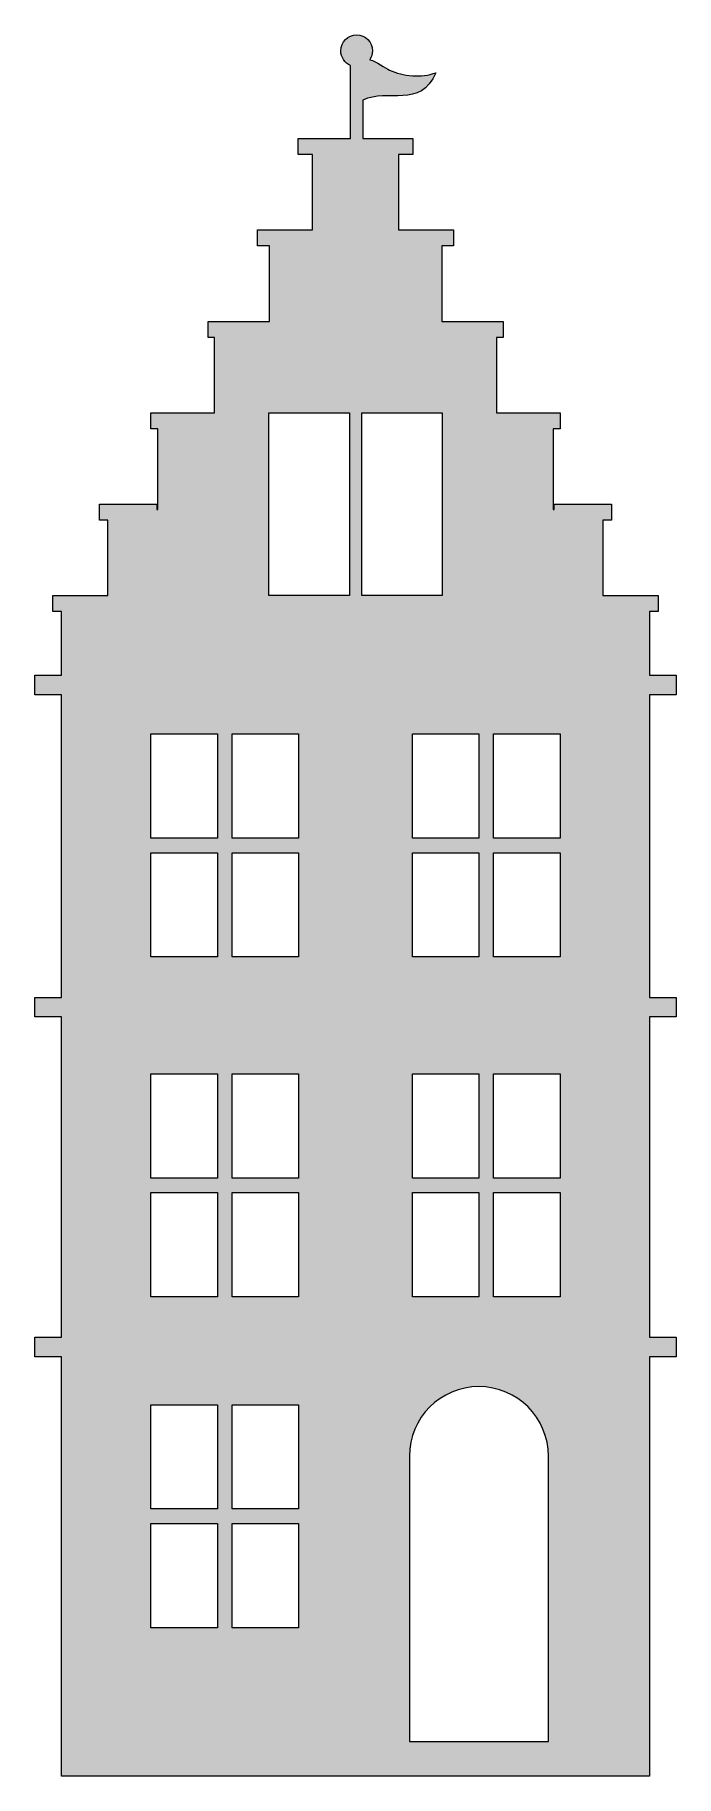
# Model space of a CAD drawing. Header units: inches. Extents: x 0 to 37, y 0 to 102.
import ezdxf

# ---------------------------------------------------------------- set-up
doc = ezdxf.new("R2010")
doc.units = ezdxf.units.IN
doc.header["$MEASUREMENT"] = 0
doc.layers.add('Layer 1', color=7, linetype='Continuous')

msp = doc.modelspace()

# ---------------------------------------------------------------- hatches: boundary and pattern name
at = {"layer": 'Layer 1', "true_color": 0x716558}
h = msp.add_hatch(color=251, dxfattribs=at)
h.dxf.hatch_style = 2
edge = h.paths.add_edge_path()
edge.add_spline(control_points=[(35.88, 67.95), (35.88, 67.95), (36.38, 67.95), (36.38, 67.95), (36.38, 67.95), (36.38, 68.88), (36.38, 68.88), (36.38, 68.88), (33.16, 68.88), (33.16, 68.88), (33.16, 68.88), (33.16, 73.29), (33.16, 73.29), (33.16, 73.29), (33.66, 73.29), (33.66, 73.29), (33.66, 73.29), (33.66, 74.22), (33.66, 74.22), (33.66, 74.22), (30.32, 74.22), (30.32, 74.22), (30.32, 74.22), (30.32, 73.91), (30.32, 73.91), (30.32, 73.91), (30.25, 73.91), (30.25, 73.91), (30.25, 73.91), (30.25, 78.62), (30.25, 78.62), (30.25, 78.62), (30.67, 78.62), (30.67, 78.62), (30.67, 78.62), (30.67, 79.55), (30.67, 79.55), (30.67, 79.55), (26.95, 79.55), (26.95, 79.55), (26.95, 79.55), (26.95, 83.95), (26.95, 83.95), (26.95, 83.95), (27.33, 83.95), (27.33, 83.95), (27.33, 83.95), (27.33, 84.88), (27.33, 84.88), (27.33, 84.88), (23.75, 84.88), (23.75, 84.88), (23.75, 84.88), (23.75, 89.29), (23.75, 89.29), (23.75, 89.29), (24.44, 89.29), (24.44, 89.29), (24.44, 89.29), (24.44, 90.22), (24.44, 90.22), (24.44, 90.22), (21.23, 90.22), (21.23, 90.22), (21.23, 90.22), (21.23, 94.62), (21.23, 94.62), (21.23, 94.62), (22.07, 94.62), (22.07, 94.62), (22.07, 94.62), (22.07, 95.55), (22.07, 95.55), (22.07, 95.55), (19.15, 95.55), (19.15, 95.55), (19.15, 95.55), (19.15, 97.78), (19.15, 97.78), (20.58, 98.51), (22.53, 97.24), (23.4, 99.39), (22.59, 99.07), (21.47, 99.17), (20.71, 99.54), (20.43, 99.67), (19.97, 100.03), (19.55, 100.15), (19.65, 100.3), (19.71, 100.48), (19.71, 100.67), (19.71, 101.18), (19.3, 101.6), (18.78, 101.6), (18.27, 101.6), (17.86, 101.18), (17.86, 100.67), (17.86, 100.29), (18.09, 99.96), (18.42, 99.81), (18.42, 99.81), (18.42, 95.55), (18.42, 95.55), (18.42, 95.55), (15.37, 95.55), (15.37, 95.55), (15.37, 95.55), (15.37, 94.62), (15.37, 94.62), (15.37, 94.62), (16.2, 94.62), (16.2, 94.62), (16.2, 94.62), (16.2, 90.22), (16.2, 90.22), (16.2, 90.22), (13, 90.22), (13, 90.22), (13, 90.22), (13, 89.29), (13, 89.29), (13, 89.29), (13.69, 89.29), (13.69, 89.29), (13.69, 89.29), (13.69, 84.88), (13.69, 84.88), (13.69, 84.88), (10.11, 84.88), (10.11, 84.88), (10.11, 84.88), (10.11, 83.95), (10.11, 83.95), (10.11, 83.95), (10.49, 83.95), (10.49, 83.95), (10.49, 83.95), (10.49, 79.55), (10.49, 79.55), (10.49, 79.55), (6.77, 79.55), (6.77, 79.55), (6.77, 79.55), (6.77, 78.62), (6.77, 78.62), (6.77, 78.62), (7.18, 78.62), (7.18, 78.62), (7.18, 78.62), (7.18, 73.91), (7.18, 73.91), (7.18, 73.91), (7.12, 73.91), (7.12, 73.91), (7.12, 73.91), (7.12, 74.22), (7.12, 74.22), (7.12, 74.22), (3.78, 74.22), (3.78, 74.22), (3.78, 74.22), (3.78, 73.29), (3.78, 73.29), (3.78, 73.29), (4.27, 73.29), (4.27, 73.29), (4.27, 73.29), (4.27, 68.88), (4.27, 68.88), (4.27, 68.88), (1.05, 68.88), (1.05, 68.88), (1.05, 68.88), (1.05, 67.95), (1.05, 67.95), (1.05, 67.95), (1.55, 67.95), (1.55, 67.95), (1.55, 67.95), (1.55, 64.23), (1.55, 64.23), (1.55, 64.23), (0, 64.23), (0, 64.23), (0, 64.23), (0, 63.1), (0, 63.1), (0, 63.1), (1.55, 63.1), (1.55, 63.1), (1.55, 63.1), (1.55, 45.44), (1.55, 45.44), (1.55, 45.44), (0, 45.44), (0, 45.44), (0, 45.44), (0, 44.3), (0, 44.3), (0, 44.3), (1.55, 44.3), (1.55, 44.3), (1.55, 44.3), (1.55, 25.61), (1.55, 25.61), (1.55, 25.61), (0, 25.61), (0, 25.61), (0, 25.61), (0, 24.47), (0, 24.47), (0, 24.47), (1.55, 24.47), (1.55, 24.47), (1.55, 24.47), (1.55, 0), (1.55, 0), (1.55, 0), (35.88, 0), (35.88, 0), (35.88, 0), (35.88, 24.47), (35.88, 24.47), (35.88, 24.47), (37.44, 24.47), (37.44, 24.47), (37.44, 24.47), (37.44, 25.61), (37.44, 25.61), (37.44, 25.61), (35.88, 25.61), (35.88, 25.61), (35.88, 25.61), (35.88, 44.3), (35.88, 44.3), (35.88, 44.3), (37.44, 44.3), (37.44, 44.3), (37.44, 44.3), (37.44, 45.44), (37.44, 45.44), (37.44, 45.44), (35.88, 45.44), (35.88, 45.44), (35.88, 45.44), (35.88, 63.1), (35.88, 63.1), (35.88, 63.1), (37.44, 63.1), (37.44, 63.1), (37.44, 63.1), (37.44, 64.23), (37.44, 64.23), (37.44, 64.23), (35.88, 64.23), (35.88, 64.23), (35.88, 64.23), (35.88, 67.95), (35.88, 67.95)], knot_values=[0, 0, 0, 0, 1, 1, 1, 2, 2, 2, 3, 3, 3, 4, 4, 4, 5, 5, 5, 6, 6, 6, 7, 7, 7, 8, 8, 8, 9, 9, 9, 10, 10, 10, 11, 11, 11, 12, 12, 12, 13, 13, 13, 14, 14, 14, 15, 15, 15, 16, 16, 16, 17, 17, 17, 18, 18, 18, 19, 19, 19, 20, 20, 20, 21, 21, 21, 22, 22, 22, 23, 23, 23, 24, 24, 24, 25, 25, 25, 26, 26, 26, 27, 27, 27, 28, 28, 28, 29, 29, 29, 30, 30, 30, 31, 31, 31, 32, 32, 32, 33, 33, 33, 34, 34, 34, 35, 35, 35, 36, 36, 36, 37, 37, 37, 38, 38, 38, 39, 39, 39, 40, 40, 40, 41, 41, 41, 42, 42, 42, 43, 43, 43, 44, 44, 44, 45, 45, 45, 46, 46, 46, 47, 47, 47, 48, 48, 48, 49, 49, 49, 50, 50, 50, 51, 51, 51, 52, 52, 52, 53, 53, 53, 54, 54, 54, 55, 55, 55, 56, 56, 56, 57, 57, 57, 58, 58, 58, 59, 59, 59, 60, 60, 60, 61, 61, 61, 62, 62, 62, 63, 63, 63, 64, 64, 64, 65, 65, 65, 66, 66, 66, 67, 67, 67, 68, 68, 68, 69, 69, 69, 70, 70, 70, 71, 71, 71, 72, 72, 72, 73, 73, 73, 74, 74, 74, 75, 75, 75, 76, 76, 76, 77, 77, 77, 78, 78, 78, 79, 79, 79, 80, 80, 80, 81, 81, 81, 82, 82, 82, 83, 83, 83, 84, 84, 84, 85, 85, 85, 86, 86, 86, 86], degree=3, periodic=1)
h.paths.add_polyline_path([(23.78, 79.55), (23.78, 68.88), (19.08, 68.88), (19.08, 79.55)])
h.paths.add_polyline_path([(18.36, 68.88), (13.65, 68.88), (13.65, 79.55), (18.36, 79.55)])
h.paths.add_polyline_path([(15.4, 15.59), (11.52, 15.59), (11.52, 21.67), (15.4, 21.67)])
h.paths.add_polyline_path([(10.66, 15.59), (6.78, 15.59), (6.78, 21.67), (10.66, 21.67)])
h.paths.add_polyline_path([(6.78, 14.74), (10.66, 14.74), (10.66, 8.66), (6.78, 8.66)])
h.paths.add_polyline_path([(11.52, 8.66), (11.52, 14.74), (15.4, 14.74), (15.4, 8.66)])
edge = h.paths.add_edge_path()
edge.add_spline(control_points=[(29.98, 2.03), (29.98, 2.03), (21.86, 2.03), (21.86, 2.03), (21.86, 2.03), (21.86, 18.67), (21.86, 18.67), (21.86, 20.91), (23.68, 22.73), (25.92, 22.73), (28.16, 22.73), (29.98, 20.91), (29.98, 18.67), (29.98, 18.67), (29.98, 2.03), (29.98, 2.03)], knot_values=[0, 0, 0, 0, 1, 1, 1, 2, 2, 2, 3, 3, 3, 4, 4, 4, 5, 5, 5, 5], degree=3, periodic=1)
h.paths.add_polyline_path([(30.66, 34.9), (26.77, 34.9), (26.77, 40.98), (30.66, 40.98)])
h.paths.add_polyline_path([(25.92, 34.9), (22.04, 34.9), (22.04, 40.98), (25.92, 40.98)])
h.paths.add_polyline_path([(22.04, 34.05), (25.92, 34.05), (25.92, 27.97), (22.04, 27.97)])
h.paths.add_polyline_path([(26.77, 34.05), (30.66, 34.05), (30.66, 27.97), (26.77, 27.97)])
h.paths.add_polyline_path([(15.4, 34.9), (11.52, 34.9), (11.52, 40.98), (15.4, 40.98)])
h.paths.add_polyline_path([(10.66, 34.9), (6.78, 34.9), (6.78, 40.98), (10.66, 40.98)])
h.paths.add_polyline_path([(6.78, 34.05), (10.66, 34.05), (10.66, 27.97), (6.78, 27.97)])
h.paths.add_polyline_path([(11.52, 34.05), (15.4, 34.05), (15.4, 27.97), (11.52, 27.97)])
h.paths.add_polyline_path([(30.66, 54.73), (26.77, 54.73), (26.77, 60.81), (30.66, 60.81)])
h.paths.add_polyline_path([(25.92, 54.73), (22.04, 54.73), (22.04, 60.81), (25.92, 60.81)])
h.paths.add_polyline_path([(22.04, 53.88), (25.92, 53.88), (25.92, 47.8), (22.04, 47.8)])
h.paths.add_polyline_path([(26.77, 53.88), (30.66, 53.88), (30.66, 47.8), (26.77, 47.8)])
h.paths.add_polyline_path([(15.4, 54.73), (11.52, 54.73), (11.52, 60.81), (15.4, 60.81)])
h.paths.add_polyline_path([(10.66, 54.73), (6.78, 54.73), (6.78, 60.81), (10.66, 60.81)])
h.paths.add_polyline_path([(6.78, 53.88), (10.66, 53.88), (10.66, 47.8), (6.78, 47.8)])
h.paths.add_polyline_path([(11.52, 53.88), (15.4, 53.88), (15.4, 47.8), (11.52, 47.8)])

# ---------------------------------------------------------------- linework, layer by layer
at = {"layer": 'Layer 1', "lineweight": 0}
for points in [[(18.36, 68.88), (13.65, 68.88), (13.65, 79.55), (18.36, 79.55), (18.36, 68.88)], [(23.78, 79.55), (23.78, 68.88), (19.08, 68.88), (19.08, 79.55), (23.78, 79.55)], [(10.66, 54.73), (6.78, 54.73), (6.78, 60.81), (10.66, 60.81), (10.66, 54.73)], [(15.4, 54.73), (11.52, 54.73), (11.52, 60.81), (15.4, 60.81), (15.4, 54.73)], [(25.92, 54.73), (22.04, 54.73), (22.04, 60.81), (25.92, 60.81), (25.92, 54.73)], [(30.66, 54.73), (26.77, 54.73), (26.77, 60.81), (30.66, 60.81), (30.66, 54.73)], [(6.78, 53.88), (10.66, 53.88), (10.66, 47.8), (6.78, 47.8), (6.78, 53.88)], [(11.52, 53.88), (15.4, 53.88), (15.4, 47.8), (11.52, 47.8), (11.52, 53.88)], [(22.04, 53.88), (25.92, 53.88), (25.92, 47.8), (22.04, 47.8), (22.04, 53.88)], [(26.77, 53.88), (30.66, 53.88), (30.66, 47.8), (26.77, 47.8), (26.77, 53.88)], [(10.66, 34.9), (6.78, 34.9), (6.78, 40.98), (10.66, 40.98), (10.66, 34.9)], [(15.4, 34.9), (11.52, 34.9), (11.52, 40.98), (15.4, 40.98), (15.4, 34.9)], [(25.92, 34.9), (22.04, 34.9), (22.04, 40.98), (25.92, 40.98), (25.92, 34.9)], [(30.66, 34.9), (26.77, 34.9), (26.77, 40.98), (30.66, 40.98), (30.66, 34.9)], [(6.78, 34.05), (10.66, 34.05), (10.66, 27.97), (6.78, 27.97), (6.78, 34.05)], [(11.52, 34.05), (15.4, 34.05), (15.4, 27.97), (11.52, 27.97), (11.52, 34.05)], [(22.04, 34.05), (25.92, 34.05), (25.92, 27.97), (22.04, 27.97), (22.04, 34.05)], [(26.77, 34.05), (30.66, 34.05), (30.66, 27.97), (26.77, 27.97), (26.77, 34.05)], [(10.66, 15.59), (6.78, 15.59), (6.78, 21.67), (10.66, 21.67), (10.66, 15.59)], [(15.4, 15.59), (11.52, 15.59), (11.52, 21.67), (15.4, 21.67), (15.4, 15.59)], [(6.78, 14.74), (10.66, 14.74), (10.66, 8.66), (6.78, 8.66), (6.78, 14.74)], [(11.52, 8.66), (11.52, 14.74), (15.4, 14.74), (15.4, 8.66), (11.52, 8.66)]]:
    msp.add_lwpolyline(points, dxfattribs=at)
for points, knots in [([(35.88, 67.95), (35.88, 67.95), (36.38, 67.95), (36.38, 67.95), (36.38, 67.95), (36.38, 68.88), (36.38, 68.88), (36.38, 68.88), (33.16, 68.88), (33.16, 68.88), (33.16, 68.88), (33.16, 73.29), (33.16, 73.29), (33.16, 73.29), (33.66, 73.29), (33.66, 73.29), (33.66, 73.29), (33.66, 74.22), (33.66, 74.22), (33.66, 74.22), (30.32, 74.22), (30.32, 74.22), (30.32, 74.22), (30.32, 73.91), (30.32, 73.91), (30.32, 73.91), (30.25, 73.91), (30.25, 73.91), (30.25, 73.91), (30.25, 78.62), (30.25, 78.62), (30.25, 78.62), (30.67, 78.62), (30.67, 78.62), (30.67, 78.62), (30.67, 79.55), (30.67, 79.55), (30.67, 79.55), (26.95, 79.55), (26.95, 79.55), (26.95, 79.55), (26.95, 83.95), (26.95, 83.95), (26.95, 83.95), (27.33, 83.95), (27.33, 83.95), (27.33, 83.95), (27.33, 84.88), (27.33, 84.88), (27.33, 84.88), (23.75, 84.88), (23.75, 84.88), (23.75, 84.88), (23.75, 89.29), (23.75, 89.29), (23.75, 89.29), (24.44, 89.29), (24.44, 89.29), (24.44, 89.29), (24.44, 90.22), (24.44, 90.22), (24.44, 90.22), (21.23, 90.22), (21.23, 90.22), (21.23, 90.22), (21.23, 94.62), (21.23, 94.62), (21.23, 94.62), (22.07, 94.62), (22.07, 94.62), (22.07, 94.62), (22.07, 95.55), (22.07, 95.55), (22.07, 95.55), (19.15, 95.55), (19.15, 95.55), (19.15, 95.55), (19.15, 97.78), (19.15, 97.78), (20.58, 98.51), (22.53, 97.24), (23.4, 99.39), (22.59, 99.07), (21.47, 99.17), (20.71, 99.54), (20.43, 99.67), (19.97, 100.03), (19.55, 100.15), (19.65, 100.3), (19.71, 100.48), (19.71, 100.67), (19.71, 101.18), (19.3, 101.6), (18.78, 101.6), (18.27, 101.6), (17.86, 101.18), (17.86, 100.67), (17.86, 100.29), (18.09, 99.96), (18.42, 99.81), (18.42, 99.81), (18.42, 95.55), (18.42, 95.55), (18.42, 95.55), (15.37, 95.55), (15.37, 95.55), (15.37, 95.55), (15.37, 94.62), (15.37, 94.62), (15.37, 94.62), (16.2, 94.62), (16.2, 94.62), (16.2, 94.62), (16.2, 90.22), (16.2, 90.22), (16.2, 90.22), (13, 90.22), (13, 90.22), (13, 90.22), (13, 89.29), (13, 89.29), (13, 89.29), (13.69, 89.29), (13.69, 89.29), (13.69, 89.29), (13.69, 84.88), (13.69, 84.88), (13.69, 84.88), (10.11, 84.88), (10.11, 84.88), (10.11, 84.88), (10.11, 83.95), (10.11, 83.95), (10.11, 83.95), (10.49, 83.95), (10.49, 83.95), (10.49, 83.95), (10.49, 79.55), (10.49, 79.55), (10.49, 79.55), (6.77, 79.55), (6.77, 79.55), (6.77, 79.55), (6.77, 78.62), (6.77, 78.62), (6.77, 78.62), (7.18, 78.62), (7.18, 78.62), (7.18, 78.62), (7.18, 73.91), (7.18, 73.91), (7.18, 73.91), (7.12, 73.91), (7.12, 73.91), (7.12, 73.91), (7.12, 74.22), (7.12, 74.22), (7.12, 74.22), (3.78, 74.22), (3.78, 74.22), (3.78, 74.22), (3.78, 73.29), (3.78, 73.29), (3.78, 73.29), (4.27, 73.29), (4.27, 73.29), (4.27, 73.29), (4.27, 68.88), (4.27, 68.88), (4.27, 68.88), (1.05, 68.88), (1.05, 68.88), (1.05, 68.88), (1.05, 67.95), (1.05, 67.95), (1.05, 67.95), (1.55, 67.95), (1.55, 67.95), (1.55, 67.95), (1.55, 64.23), (1.55, 64.23), (1.55, 64.23), (0, 64.23), (0, 64.23), (0, 64.23), (0, 63.1), (0, 63.1), (0, 63.1), (1.55, 63.1), (1.55, 63.1), (1.55, 63.1), (1.55, 45.44), (1.55, 45.44), (1.55, 45.44), (0, 45.44), (0, 45.44), (0, 45.44), (0, 44.3), (0, 44.3), (0, 44.3), (1.55, 44.3), (1.55, 44.3), (1.55, 44.3), (1.55, 25.61), (1.55, 25.61), (1.55, 25.61), (0, 25.61), (0, 25.61), (0, 25.61), (0, 24.47), (0, 24.47), (0, 24.47), (1.55, 24.47), (1.55, 24.47), (1.55, 24.47), (1.55, 0), (1.55, 0), (1.55, 0), (35.88, 0), (35.88, 0), (35.88, 0), (35.88, 24.47), (35.88, 24.47), (35.88, 24.47), (37.44, 24.47), (37.44, 24.47), (37.44, 24.47), (37.44, 25.61), (37.44, 25.61), (37.44, 25.61), (35.88, 25.61), (35.88, 25.61), (35.88, 25.61), (35.88, 44.3), (35.88, 44.3), (35.88, 44.3), (37.44, 44.3), (37.44, 44.3), (37.44, 44.3), (37.44, 45.44), (37.44, 45.44), (37.44, 45.44), (35.88, 45.44), (35.88, 45.44), (35.88, 45.44), (35.88, 63.1), (35.88, 63.1), (35.88, 63.1), (37.44, 63.1), (37.44, 63.1), (37.44, 63.1), (37.44, 64.23), (37.44, 64.23), (37.44, 64.23), (35.88, 64.23), (35.88, 64.23), (35.88, 64.23), (35.88, 67.95), (35.88, 67.95)], [0, 0, 0, 0, 1, 1, 1, 2, 2, 2, 3, 3, 3, 4, 4, 4, 5, 5, 5, 6, 6, 6, 7, 7, 7, 8, 8, 8, 9, 9, 9, 10, 10, 10, 11, 11, 11, 12, 12, 12, 13, 13, 13, 14, 14, 14, 15, 15, 15, 16, 16, 16, 17, 17, 17, 18, 18, 18, 19, 19, 19, 20, 20, 20, 21, 21, 21, 22, 22, 22, 23, 23, 23, 24, 24, 24, 25, 25, 25, 26, 26, 26, 27, 27, 27, 28, 28, 28, 29, 29, 29, 30, 30, 30, 31, 31, 31, 32, 32, 32, 33, 33, 33, 34, 34, 34, 35, 35, 35, 36, 36, 36, 37, 37, 37, 38, 38, 38, 39, 39, 39, 40, 40, 40, 41, 41, 41, 42, 42, 42, 43, 43, 43, 44, 44, 44, 45, 45, 45, 46, 46, 46, 47, 47, 47, 48, 48, 48, 49, 49, 49, 50, 50, 50, 51, 51, 51, 52, 52, 52, 53, 53, 53, 54, 54, 54, 55, 55, 55, 56, 56, 56, 57, 57, 57, 58, 58, 58, 59, 59, 59, 60, 60, 60, 61, 61, 61, 62, 62, 62, 63, 63, 63, 64, 64, 64, 65, 65, 65, 66, 66, 66, 67, 67, 67, 68, 68, 68, 69, 69, 69, 70, 70, 70, 71, 71, 71, 72, 72, 72, 73, 73, 73, 74, 74, 74, 75, 75, 75, 76, 76, 76, 77, 77, 77, 78, 78, 78, 79, 79, 79, 80, 80, 80, 81, 81, 81, 82, 82, 82, 83, 83, 83, 84, 84, 84, 85, 85, 85, 86, 86, 86, 86]), ([(29.98, 2.03), (29.98, 2.03), (21.86, 2.03), (21.86, 2.03), (21.86, 2.03), (21.86, 18.67), (21.86, 18.67), (21.86, 20.91), (23.68, 22.73), (25.92, 22.73), (28.16, 22.73), (29.98, 20.91), (29.98, 18.67), (29.98, 18.67), (29.98, 2.03), (29.98, 2.03)], [0, 0, 0, 0, 1, 1, 1, 2, 2, 2, 3, 3, 3, 4, 4, 4, 5, 5, 5, 5])]:
    msp.add_open_spline(points, degree=3, knots=knots, dxfattribs=at)

doc.saveas('drawing.dxf')
